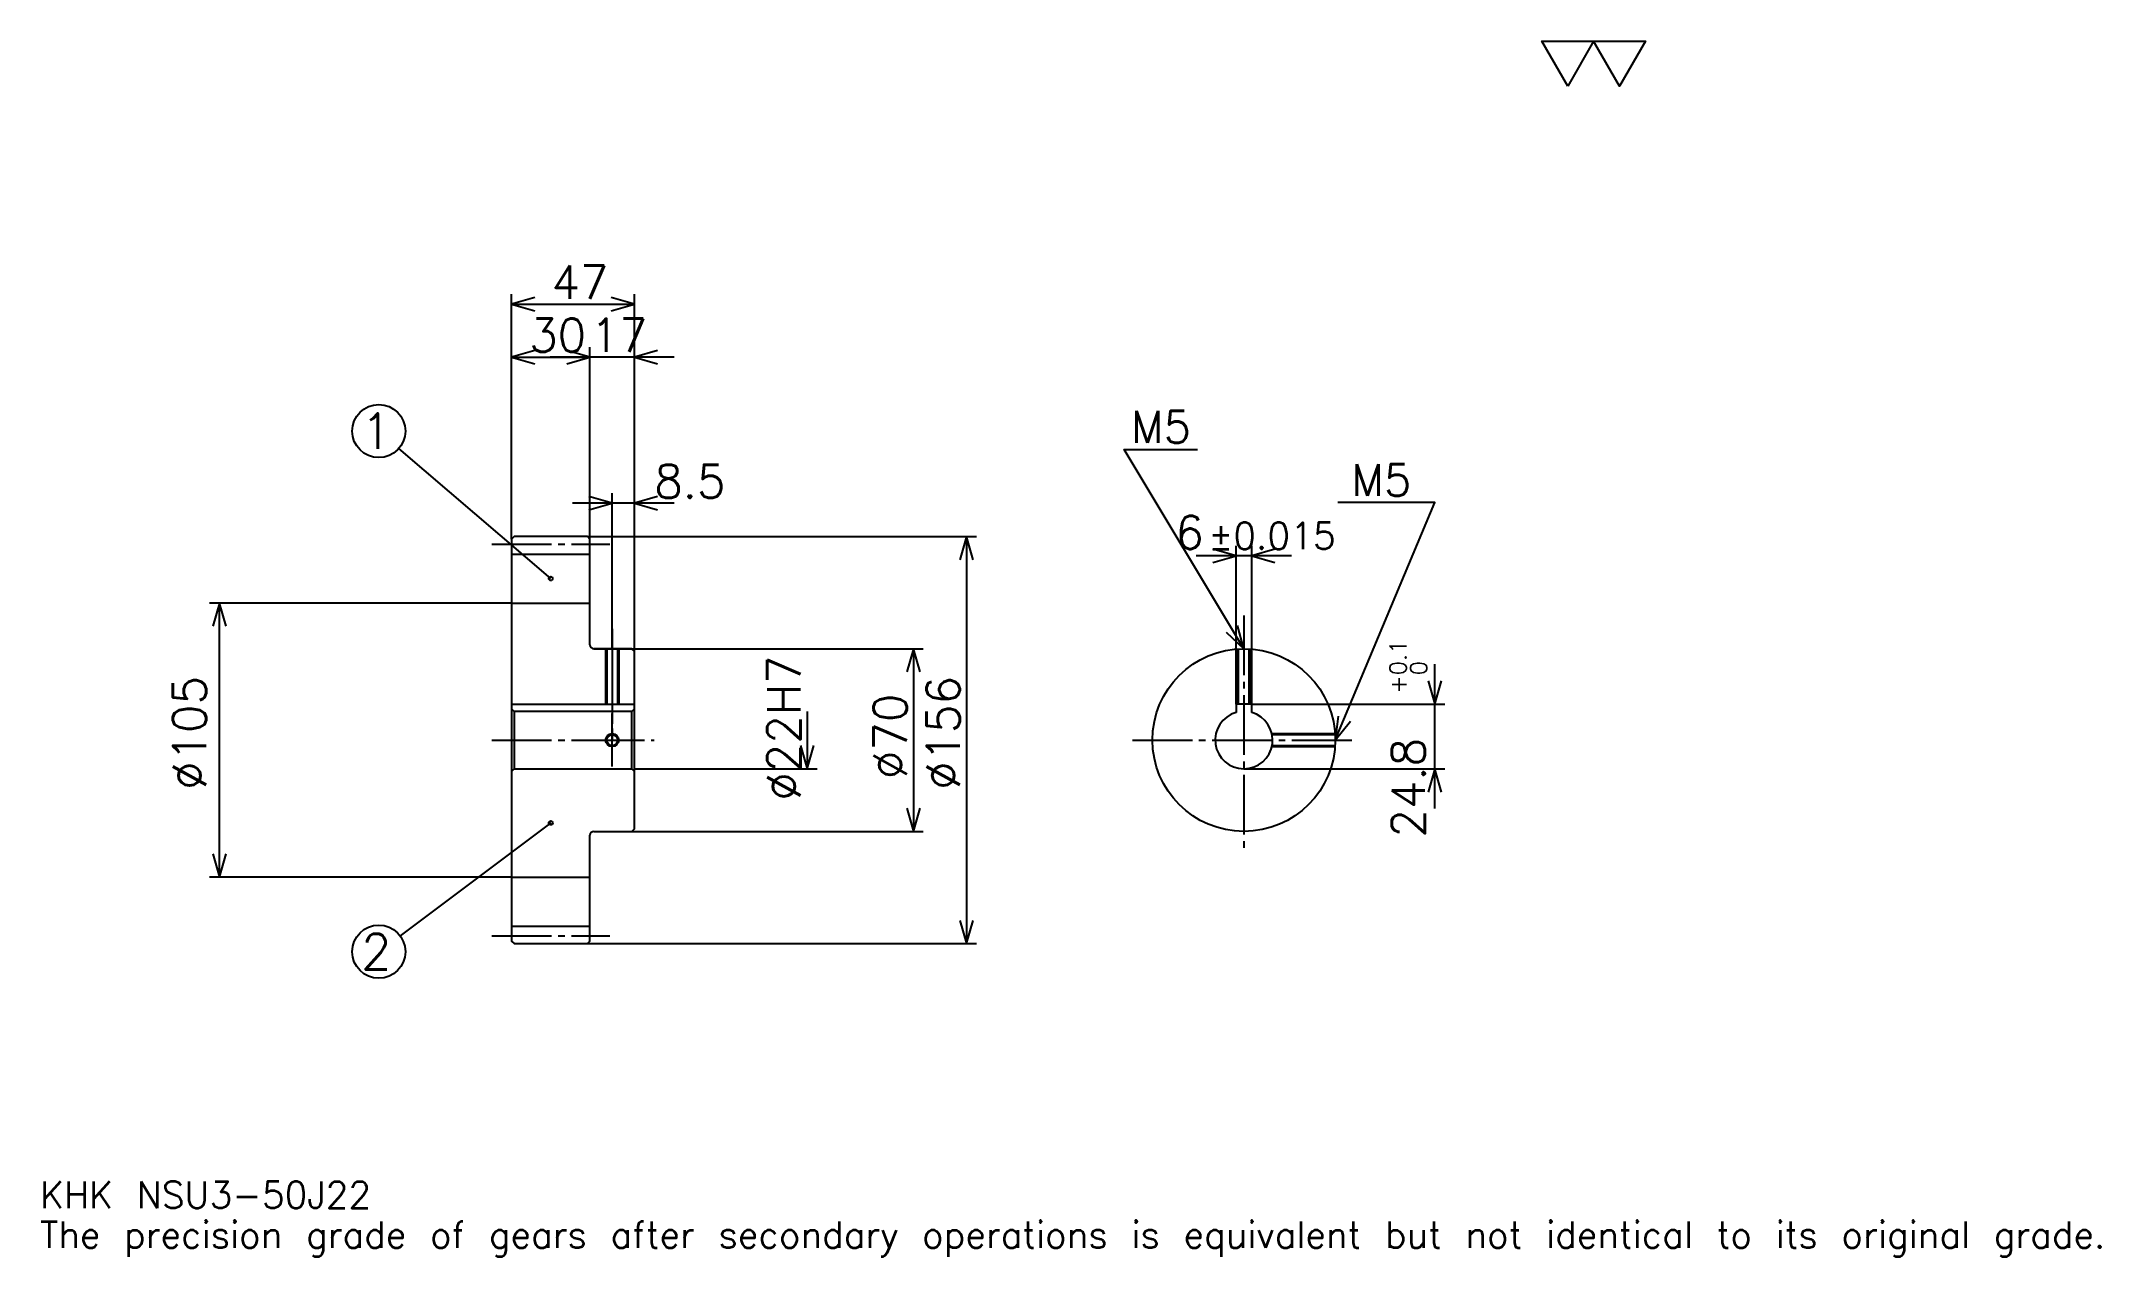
# Model space of a CAD drawing. Extents: x 26 to 815, y 9 to 475.
import ezdxf

# ---------------------------------------------------------------- set-up
doc = ezdxf.new("R2010")
doc.units = 0
doc.linetypes.add('DASHDOT', pattern=[30.521738, 22.891304, -2.543478, 2.543478, -2.543478])
doc.layers.get('0').update_dxf_attribs({"linetype": 'CONTINUOUS'})
doc.layers.add('DASHDOT', color=6, linetype='DASHDOT')
doc.styles.add('KANJI', font='TXT', dxfattribs={"bigfont": 'BIGFONT'})

msp = doc.modelspace()

# ---------------------------------------------------------------- linework, layer by layer
at = {"color": 5}
for p, q in [((206.021729, 285.293488), (206.021729, 378.130432)), ((206.021729, 374.315216), (253.021729, 374.315216)), ((253.021729, 285.293488), (253.021729, 378.130432)), ((236.021729, 285.293488), (236.021729, 357.782623)), ((206.021729, 353.967407), (236.021729, 353.967407)), ((268.282593, 353.967407), (220.760864, 353.967407)), ((221.021729, 269.168488), (162.874756, 319.039612)), ((244.521729, 285.293488), (244.521729, 301.826111)), ((268.282593, 298.010864), (229.260864, 298.010864)), ((206.021729, 284.293488), (206.021729, 285.293488)), ((235.021729, 285.293488), (253.021729, 285.293488)), ((236.021729, 284.293488), (236.021729, 285.293488)), ((244.521729, 242.293488), (244.521729, 285.293488)), ((244.521729, 242.293488), (244.521729, 285.293488)), ((253.021729, 285.293488), (384.010864, 285.293488)), ((253.021729, 241.293488), (253.021729, 285.293488)), ((380.195648, 285.293488), (380.195648, 129.293488)), ((504.673889, 277.902191), (468.152161, 277.902191)), ((483.413025, 221.093491), (483.413025, 281.717407)), ((489.413025, 221.093491), (489.413025, 281.717407)), ((206.021729, 259.793488), (90.293472, 259.793488)), ((94.108688, 154.793488), (94.108688, 259.793488)), ((237.521729, 242.293488), (253.021729, 242.293488)), ((253.021729, 242.293488), (363.663025, 242.293488)), ((359.847809, 242.293488), (359.847809, 172.293488)), ((559.565186, 181.032623), (559.565186, 236.354355)), ((489.413025, 221.093491), (563.380371, 221.093491)), ((319.152161, 218.293488), (319.152161, 196.293488)), ((253.021729, 196.293488), (322.967377, 196.293488)), ((486.413025, 196.293488), (563.380371, 196.293488)), ((221.021729, 175.543488), (163.296204, 132.321732)), ((237.521729, 172.293488), (253.021729, 172.293488)), ((253.021729, 172.293488), (363.663025, 172.293488)), ((206.021729, 154.793488), (90.293472, 154.793488)), ((235.021729, 129.293488), (253.021729, 129.293488)), ((253.021729, 129.293488), (384.010864, 129.293488))]:
    msp.add_line(p, q, dxfattribs=at)
at = {"color": 4}
for p, q in [((206.021729, 278.543488), (236.021729, 278.543488)), ((206.021729, 259.793488), (236.021729, 259.793488)), ((206.021729, 221.093491), (253.021729, 221.093491)), ((207.021729, 218.293488), (207.021729, 196.293488)), ((252.021729, 218.293488), (253.021729, 219.293488)), ((252.021729, 196.293488), (253.021729, 195.293488)), ((206.021729, 154.793488), (236.021729, 154.793488)), ((206.021729, 136.043488), (236.021729, 136.043488))]:
    msp.add_line(p, q, dxfattribs=at)
at = {"color": 7}
msp.add_lwpolyline([(610.434753, 457.82608), (600.515198, 475.019989), (640.19342, 475.019989), (630.273865, 457.82608), (620.354309, 475.019989), (610.434753, 457.82608)], dxfattribs=at)
at = {"color": 5}
for points in [[(214.923904, 376.858704), (206.021729, 374.315216), (214.923904, 371.771729)], [(244.119553, 371.771729), (253.021729, 374.315216), (244.119553, 376.858704)], [(214.923904, 356.510864), (206.021729, 353.967407), (214.923904, 351.42395)], [(227.119553, 351.42395), (236.021729, 353.967407), (227.119553, 356.510864)], [(227.119553, 351.42395), (236.021729, 353.967407), (227.119553, 356.510864)], [(261.923889, 356.510864), (253.021729, 353.967407), (261.923889, 351.42395)], [(486.413025, 242.293488), (440.630432, 318.597839), (468.608673, 318.597839)], [(235.619553, 295.467407), (244.521729, 298.010864), (235.619553, 300.554352)], [(261.923889, 300.554352), (253.021729, 298.010864), (261.923889, 295.467407)], [(521.413025, 207.293488), (559.565186, 298.25), (522.43042, 298.25)], [(382.739136, 276.391296), (380.195648, 285.293488), (377.652161, 276.391296)], [(474.510864, 275.358704), (483.413025, 277.902191), (474.510864, 280.445679)], [(498.315186, 280.445679), (489.413025, 277.902191), (498.315186, 275.358704)], [(96.652168, 250.891312), (94.108688, 259.793488), (91.565208, 250.891312)], [(479.651886, 248.618439), (486.413025, 242.293488), (484.013916, 251.235657)], [(362.391296, 233.391312), (359.847809, 242.293488), (357.304321, 233.391312)], [(557.021729, 229.995667), (559.565186, 221.093491), (562.108643, 229.995667)], [(522.510925, 216.486557), (521.413025, 207.293488), (527.201904, 214.51889)], [(316.608673, 205.195663), (319.152161, 196.293488), (321.695648, 205.195663)], [(562.108643, 187.391312), (559.565186, 196.293488), (557.021729, 187.391312)], [(357.304321, 181.195663), (359.847809, 172.293488), (362.391296, 181.195663)], [(91.565208, 163.695663), (94.108688, 154.793488), (96.652168, 163.695663)], [(377.652161, 138.195663), (380.195648, 129.293488), (382.739136, 138.195663)]]:
    msp.add_lwpolyline(points, dxfattribs=at)
at = {"color": 4}
for points in [[(236.021729, 243.793488), (236.021729, 284.293488), (235.021729, 285.293488), (207.021729, 285.293488), (206.021729, 284.293488), (206.021729, 195.293488)], [(237.521729, 172.293488), (252.021729, 172.293488), (253.021729, 173.293488), (253.021729, 241.293488), (252.021729, 242.293488), (237.521729, 242.293488)], [(242.021729, 242.293488), (242.021729, 221.093491)], [(242.456726, 242.293488), (242.456726, 221.093491)], [(246.586731, 242.293488), (246.586731, 221.093491)], [(247.021729, 242.293488), (247.021729, 221.093491)], [(483.913025, 221.093491), (483.913025, 242.204086)], [(484.348022, 221.093491), (484.348022, 242.232513)], [(488.478027, 221.093491), (488.478027, 242.232513)], [(488.913025, 221.093491), (488.913025, 242.204086)], [(489.413025, 217.876495), (489.413025, 221.093491), (483.413025, 221.093491), (483.413025, 217.876495)], [(206.021729, 195.293488), (207.021729, 196.293488), (252.021729, 196.293488), (252.021729, 218.293488), (207.021729, 218.293488), (206.021729, 219.293488)], [(497.125183, 209.793488), (521.323608, 209.793488)], [(497.217468, 209.35849), (521.352051, 209.35849)], [(497.217468, 205.228485), (521.352051, 205.228485)], [(497.125183, 204.793488), (521.323608, 204.793488)], [(206.021729, 195.293488), (206.021729, 130.293488), (207.021729, 129.293488), (235.021729, 129.293488), (236.021729, 130.293488), (236.021729, 170.793488)]]:
    msp.add_lwpolyline(points, dxfattribs=at)
at = {"color": 5}
for centre, radius in [((155.152161, 325.663055), 10.173913), ((221.021729, 269.168488), 0.763044), ((221.021729, 175.543488), 0.763044), ((155.152161, 126.223923), 10.173913)]:
    msp.add_circle(centre, radius, dxfattribs=at)
at = {"color": 4}
for centre, radius in [((486.413025, 207.293488), 35), ((244.521729, 207.293488), 2.065)]:
    msp.add_circle(centre, radius, dxfattribs=at)
at = {"color": 7}
msp.add_circle((244.521729, 207.293488), 2.5, dxfattribs=at)
at = {"color": 4}
for centre, radius, start, end in [((237.521729, 243.793488), 1.5, 180, 270), ((486.413025, 207.293488), 11, 105.826620886, 74.173379114), ((237.521729, 170.793488), 1.5, 90, 180)]:
    msp.add_arc(centre, radius, start, end, dxfattribs=at)
at = {"layer": 'DASHDOT', "color": 7}
for p, q in [((198.391296, 282.293488), (243.652161, 282.293488)), ((486.413025, 255.01088), (486.413025, 164.663055)), ((244.521729, 242.293488), (244.521729, 207.293488)), ((198.391296, 207.293488), (260.652161, 207.293488)), ((443.782593, 207.293488), (529.043457, 207.293488)), ((198.391296, 132.293488), (243.652161, 132.293488))]:
    msp.add_line(p, q, dxfattribs=at)
for points in [[(244.521729, 249.92392), (244.521729, 213.463058)], [(244.521729, 197.163055), (244.521729, 217.42392)], [(234.391296, 207.293488), (254.652161, 207.293488)]]:
    msp.add_lwpolyline(points, dxfattribs=at)

# ---------------------------------------------------------------- texts
at = {"color": 7, "style": 'KANJI'}
for s, height, p in [('47', 12.717391, (221.255432, 376.350006)), ('30', 12.717391, (212.755417, 356.002197)), ('17', 12.717391, (236.255432, 356.002197)), ('1', 13.565217, (148.369553, 318.880432)), ('M5', 12.208696, (443.173889, 321.141296)), ('8.5', 12.717391, (260.652161, 300.045654)), ('M5', 12.208696, (527.517395, 300.793488)), ('6', 12.717391, (460.161804, 280.445679)), ('%%p0.015', 10.173913, (472.750458, 280.445679)), ('2', 13.565217, (148.369553, 119.441315)), ('KHK NSU3-50J22', 10.173913, (25.434782, 27.97826)), ('The precision grade of gears after secondary operations is equivalent but not identical to its original grade.', 10.173913, (25.434782, 12.717391))]:
    msp.add_text(s, height=height, dxfattribs=at).set_placement(p)
for s, height, p in [('%%c22H7', 12.717391, (316.608673, 184.084244)), ('0.1', 6.358696, (548.628235, 232.119293)), ('0', 6.358696, (556.513, 232.119293)), ('%%c105', 12.717391, (89.021729, 188.217407)), ('%%c156', 12.717391, (377.652161, 188.217407)), ('+', 6.358696, (548.628235, 224.997559)), ('%%c70', 12.717391, (357.304321, 192.350555)), ('24.8', 12.717391, (555.75, 169.951645))]:
    msp.add_text(s, height=height, rotation=90, dxfattribs=at).set_placement(p)

doc.saveas('drawing.dxf')
